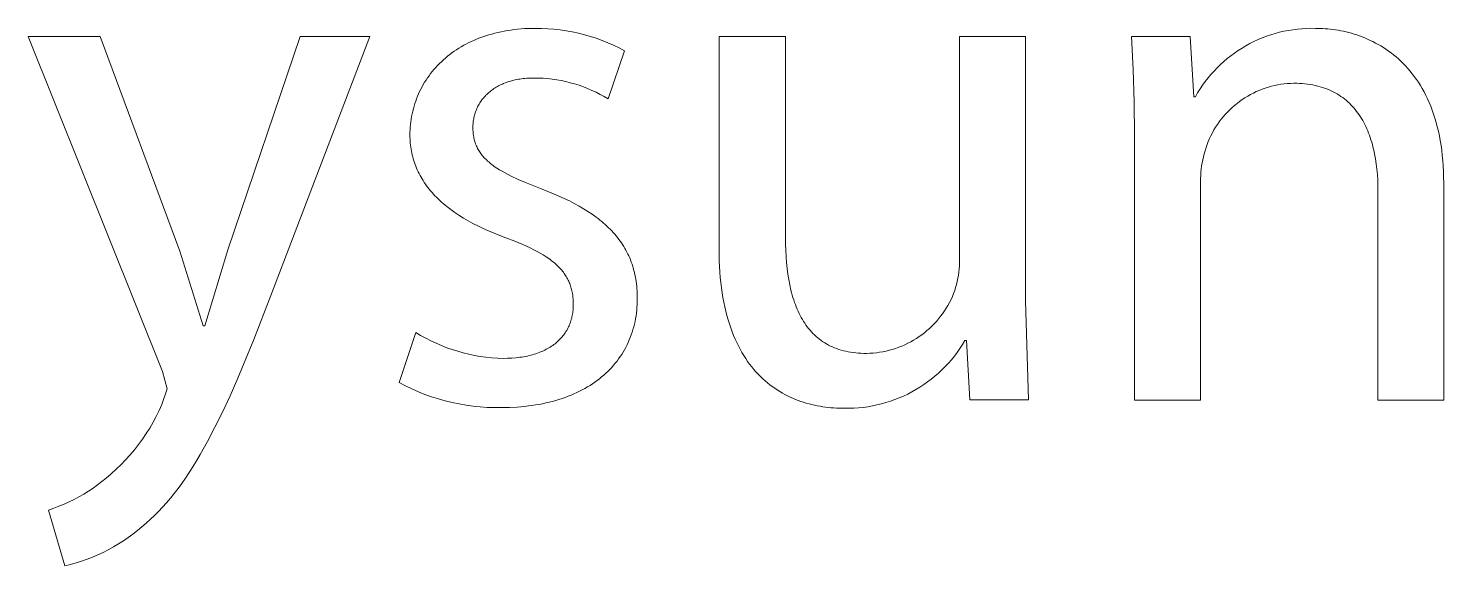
# Model space of a CAD drawing. Header units: millimetres. Extents: x 373 to 3451, y -552 to 1598.
# Drawn here: x 2737 to 2795, y -507.2 to -485.1 of the extents above; entities that cross this region are included whole.
import ezdxf

# ---------------------------------------------------------------- set-up
doc = ezdxf.new("R2010")
doc.units = ezdxf.units.MM
doc.header["$MEASUREMENT"] = 0
doc.layers.add('Domyślny', color=7, linetype='Continuous', true_color=0x000000)

msp = doc.modelspace()

# ---------------------------------------------------------------- linework, layer by layer
at = {"layer": 'Domyślny', "color": 18, "lineweight": 15, "true_color": 0x000000}
for p, q in [((2755.597, -485.45), (2755.717, -485.409)), ((2755.717, -485.409), (2755.839, -485.371)), ((2755.839, -485.371), (2755.963, -485.335)), ((2755.963, -485.335), (2756.089, -485.301)), ((2756.089, -485.301), (2756.217, -485.27)), ((2756.217, -485.27), (2756.347, -485.241)), ((2756.347, -485.241), (2756.479, -485.215)), ((2756.479, -485.215), (2756.613, -485.192)), ((2756.613, -485.192), (2756.748, -485.171)), ((2756.748, -485.171), (2756.886, -485.153)), ((2756.886, -485.153), (2757.026, -485.137)), ((2757.026, -485.137), (2757.168, -485.125)), ((2757.168, -485.125), (2757.312, -485.115)), ((2757.312, -485.115), (2757.458, -485.108)), ((2757.458, -485.108), (2757.605, -485.103)), ((2757.605, -485.103), (2757.755, -485.102)), ((2757.755, -485.102), (2758.009, -485.105)), ((2758.009, -485.105), (2758.263, -485.116)), ((2758.263, -485.116), (2758.516, -485.136)), ((2758.516, -485.136), (2758.769, -485.165)), ((2758.769, -485.165), (2759.02, -485.202)), ((2759.02, -485.202), (2759.27, -485.248)), ((2759.27, -485.248), (2759.519, -485.301)), ((2759.519, -485.301), (2759.765, -485.364)), ((2759.765, -485.364), (2760.01, -485.434)), ((2787.575, -485.495), (2787.749, -485.429)), ((2787.749, -485.429), (2787.925, -485.368)), ((2787.925, -485.368), (2788.104, -485.313)), ((2788.104, -485.313), (2788.284, -485.265)), ((2788.284, -485.265), (2788.465, -485.223)), ((2788.465, -485.223), (2788.648, -485.187)), ((2788.648, -485.187), (2788.832, -485.157)), ((2788.832, -485.157), (2789.017, -485.133)), ((2789.017, -485.133), (2789.202, -485.116)), ((2789.202, -485.116), (2789.388, -485.105)), ((2789.388, -485.105), (2789.574, -485.1)), ((2789.574, -485.1), (2789.761, -485.102)), ((2789.761, -485.102), (2789.858, -485.103)), ((2789.858, -485.103), (2789.957, -485.106)), ((2789.957, -485.106), (2790.057, -485.11)), ((2790.057, -485.11), (2790.159, -485.117)), ((2790.159, -485.117), (2790.262, -485.126)), ((2790.262, -485.126), (2790.366, -485.137)), ((2790.366, -485.137), (2790.472, -485.15)), ((2790.472, -485.15), (2790.578, -485.165)), ((2790.578, -485.165), (2790.685, -485.183)), ((2790.685, -485.183), (2790.793, -485.203)), ((2790.793, -485.203), (2790.902, -485.225)), ((2790.902, -485.225), (2791.011, -485.25)), ((2791.011, -485.25), (2791.12, -485.277)), ((2791.12, -485.277), (2791.23, -485.307)), ((2791.23, -485.307), (2791.341, -485.34)), ((2791.341, -485.34), (2791.451, -485.375)), ((2791.451, -485.375), (2791.562, -485.413)), ((2791.562, -485.413), (2791.672, -485.454)), ((2742.456, -499.188), (2736.953, -485.444)), ((2736.953, -485.444), (2739.904, -485.444)), ((2739.904, -485.444), (2743.174, -494.248)), ((2745.141, -494.197), (2748.103, -485.444)), ((2750.963, -485.444), (2746.904, -496.072)), ((2748.103, -485.444), (2750.963, -485.444)), ((2754.423, -486.045), (2754.519, -485.98)), ((2754.519, -485.98), (2754.617, -485.918)), ((2754.617, -485.918), (2754.717, -485.857)), ((2754.717, -485.857), (2754.819, -485.799)), ((2754.819, -485.799), (2754.924, -485.743)), ((2754.924, -485.743), (2755.031, -485.688)), ((2755.031, -485.688), (2755.14, -485.636)), ((2755.14, -485.636), (2755.251, -485.586)), ((2755.251, -485.586), (2755.364, -485.539)), ((2755.364, -485.539), (2755.48, -485.493)), ((2755.48, -485.493), (2755.597, -485.45)), ((2760.01, -485.434), (2760.251, -485.512)), ((2760.251, -485.512), (2760.49, -485.599)), ((2760.49, -485.599), (2760.726, -485.694)), ((2760.726, -485.694), (2760.959, -485.796)), ((2760.959, -485.796), (2761.188, -485.906)), ((2761.188, -485.906), (2761.413, -486.024)), ((2765.292, -494.172), (2765.292, -485.44)), ((2765.292, -485.44), (2768.018, -485.44)), ((2768.018, -485.44), (2768.018, -493.701)), ((2775.161, -494.592), (2775.161, -485.44)), ((2775.161, -485.44), (2777.867, -485.44)), ((2777.867, -485.44), (2777.867, -496.294)), ((2782.282, -486.788), (2782.207, -485.44)), ((2782.207, -485.44), (2784.616, -485.44)), ((2784.616, -485.44), (2784.769, -487.91)), ((2786.587, -486.014), (2786.744, -485.914)), ((2786.744, -485.914), (2786.904, -485.819)), ((2786.904, -485.819), (2787.068, -485.729)), ((2787.068, -485.729), (2787.234, -485.646)), ((2787.234, -485.646), (2787.403, -485.567)), ((2787.403, -485.567), (2787.575, -485.495)), ((2791.672, -485.454), (2791.783, -485.498)), ((2791.783, -485.498), (2791.893, -485.545)), ((2791.893, -485.545), (2792.003, -485.595)), ((2792.003, -485.595), (2792.112, -485.648)), ((2792.112, -485.648), (2792.221, -485.704)), ((2792.221, -485.704), (2792.329, -485.763)), ((2792.329, -485.763), (2792.437, -485.826)), ((2792.437, -485.826), (2792.544, -485.892)), ((2792.544, -485.892), (2792.65, -485.961)), ((2792.65, -485.961), (2792.755, -486.034)), ((2753.741, -486.628), (2753.818, -486.549)), ((2753.818, -486.549), (2753.897, -486.471)), ((2753.897, -486.471), (2753.979, -486.396)), ((2753.979, -486.396), (2754.063, -486.322)), ((2754.063, -486.322), (2754.15, -486.25)), ((2754.15, -486.25), (2754.239, -486.18)), ((2754.239, -486.18), (2754.33, -486.111)), ((2754.33, -486.111), (2754.423, -486.045)), ((2761.413, -486.024), (2760.737, -488.002)), ((2785.858, -486.593), (2785.996, -486.467)), ((2785.996, -486.467), (2786.138, -486.346)), ((2786.138, -486.346), (2786.284, -486.231)), ((2786.284, -486.231), (2786.434, -486.12)), ((2786.434, -486.12), (2786.587, -486.014)), ((2792.755, -486.034), (2792.858, -486.11)), ((2792.858, -486.11), (2792.961, -486.189)), ((2792.961, -486.189), (2793.062, -486.273)), ((2793.062, -486.273), (2793.162, -486.36)), ((2793.162, -486.36), (2793.26, -486.451)), ((2793.26, -486.451), (2793.357, -486.545)), ((2793.357, -486.545), (2793.452, -486.644)), ((2753.269, -487.225), (2753.329, -487.135)), ((2753.329, -487.135), (2753.392, -487.046)), ((2753.392, -487.046), (2753.457, -486.96)), ((2753.457, -486.96), (2753.524, -486.874)), ((2753.524, -486.874), (2753.594, -486.79)), ((2753.594, -486.79), (2753.666, -486.708)), ((2753.666, -486.708), (2753.741, -486.628)), ((2757.26, -487.165), (2757.191, -487.173)), ((2757.329, -487.158), (2757.26, -487.165)), ((2757.4, -487.152), (2757.329, -487.158)), ((2757.472, -487.147), (2757.4, -487.152)), ((2757.544, -487.144), (2757.472, -487.147)), ((2757.618, -487.142), (2757.544, -487.144)), ((2757.693, -487.141), (2757.618, -487.142)), ((2757.882, -487.144), (2757.693, -487.141)), ((2758.07, -487.152), (2757.882, -487.144)), ((2758.258, -487.167), (2758.07, -487.152)), ((2758.445, -487.188), (2758.258, -487.167)), ((2782.323, -488.138), (2782.282, -486.788)), ((2785.237, -487.286), (2785.352, -487.139)), ((2785.352, -487.139), (2785.472, -486.996)), ((2785.472, -486.996), (2785.596, -486.857)), ((2785.596, -486.857), (2785.725, -486.723)), ((2785.725, -486.723), (2785.858, -486.593)), ((2793.452, -486.644), (2793.545, -486.746)), ((2793.545, -486.746), (2793.636, -486.852)), ((2793.636, -486.852), (2793.726, -486.963)), ((2793.726, -486.963), (2793.813, -487.077)), ((2793.813, -487.077), (2793.898, -487.196)), ((2752.962, -487.791), (2753.007, -487.694)), ((2753.007, -487.694), (2753.055, -487.597)), ((2753.055, -487.597), (2753.104, -487.502)), ((2753.104, -487.502), (2753.157, -487.408)), ((2753.157, -487.408), (2753.212, -487.316)), ((2753.212, -487.316), (2753.269, -487.225)), ((2755.839, -487.741), (2755.8, -487.776)), ((2755.88, -487.707), (2755.839, -487.741)), ((2755.921, -487.673), (2755.88, -487.707)), ((2755.964, -487.641), (2755.921, -487.673)), ((2756.008, -487.609), (2755.964, -487.641)), ((2756.053, -487.578), (2756.008, -487.609)), ((2756.099, -487.549), (2756.053, -487.578)), ((2756.146, -487.52), (2756.099, -487.549)), ((2756.195, -487.492), (2756.146, -487.52)), ((2756.244, -487.464), (2756.195, -487.492)), ((2756.295, -487.438), (2756.244, -487.464)), ((2756.347, -487.413), (2756.295, -487.438)), ((2756.4, -487.389), (2756.347, -487.413)), ((2756.454, -487.366), (2756.4, -487.389)), ((2756.51, -487.344), (2756.454, -487.366)), ((2756.566, -487.323), (2756.51, -487.344)), ((2756.624, -487.303), (2756.566, -487.323)), ((2756.682, -487.284), (2756.624, -487.303)), ((2756.742, -487.266), (2756.682, -487.284)), ((2756.803, -487.249), (2756.742, -487.266)), ((2756.865, -487.234), (2756.803, -487.249)), ((2756.928, -487.219), (2756.865, -487.234)), ((2756.992, -487.206), (2756.928, -487.219)), ((2757.057, -487.194), (2756.992, -487.206)), ((2757.124, -487.183), (2757.057, -487.194)), ((2757.191, -487.173), (2757.124, -487.183)), ((2758.632, -487.215), (2758.445, -487.188)), ((2758.817, -487.248), (2758.632, -487.215)), ((2759.002, -487.287), (2758.817, -487.248)), ((2759.185, -487.333), (2759.002, -487.287)), ((2759.366, -487.384), (2759.185, -487.333)), ((2759.546, -487.441), (2759.366, -487.384)), ((2759.723, -487.504), (2759.546, -487.441)), ((2759.899, -487.573), (2759.723, -487.504)), ((2760.072, -487.648), (2759.899, -487.573)), ((2760.242, -487.728), (2760.072, -487.648)), ((2760.41, -487.814), (2760.242, -487.728)), ((2784.831, -487.91), (2784.925, -487.749)), ((2784.925, -487.749), (2785.024, -487.591)), ((2785.024, -487.591), (2785.128, -487.437)), ((2785.128, -487.437), (2785.237, -487.286)), ((2787.331, -487.701), (2787.211, -487.758)), ((2787.452, -487.648), (2787.331, -487.701)), ((2787.575, -487.6), (2787.452, -487.648)), ((2787.7, -487.556), (2787.575, -487.6)), ((2787.826, -487.516), (2787.7, -487.556)), ((2787.954, -487.48), (2787.826, -487.516)), ((2788.082, -487.449), (2787.954, -487.48)), ((2788.212, -487.423), (2788.082, -487.449)), ((2788.342, -487.4), (2788.212, -487.423)), ((2788.473, -487.383), (2788.342, -487.4)), ((2788.605, -487.369), (2788.473, -487.383)), ((2788.737, -487.361), (2788.605, -487.369)), ((2788.869, -487.357), (2788.737, -487.361)), ((2788.987, -487.358), (2788.869, -487.357)), ((2789.103, -487.362), (2788.987, -487.358)), ((2789.217, -487.37), (2789.103, -487.362)), ((2789.328, -487.38), (2789.217, -487.37)), ((2789.437, -487.392), (2789.328, -487.38)), ((2789.544, -487.408), (2789.437, -487.392)), ((2789.648, -487.426), (2789.544, -487.408)), ((2789.75, -487.447), (2789.648, -487.426)), ((2789.85, -487.471), (2789.75, -487.447)), ((2789.947, -487.497), (2789.85, -487.471)), ((2790.042, -487.526), (2789.947, -487.497)), ((2790.135, -487.557), (2790.042, -487.526)), ((2790.226, -487.591), (2790.135, -487.557)), ((2790.315, -487.627), (2790.226, -487.591)), ((2790.401, -487.665), (2790.315, -487.627)), ((2790.485, -487.706), (2790.401, -487.665)), ((2790.567, -487.75), (2790.485, -487.706)), ((2790.647, -487.795), (2790.567, -487.75)), ((2793.898, -487.196), (2793.981, -487.318)), ((2793.981, -487.318), (2794.061, -487.446)), ((2794.061, -487.446), (2794.139, -487.577)), ((2794.139, -487.577), (2794.214, -487.713)), ((2794.214, -487.713), (2794.286, -487.853)), ((2752.749, -488.4), (2752.778, -488.296)), ((2752.778, -488.296), (2752.81, -488.193)), ((2752.81, -488.193), (2752.844, -488.091)), ((2752.844, -488.091), (2752.881, -487.99)), ((2752.881, -487.99), (2752.92, -487.89)), ((2752.92, -487.89), (2752.962, -487.791)), ((2755.4, -488.297), (2755.378, -488.341)), ((2755.424, -488.253), (2755.4, -488.297)), ((2755.448, -488.209), (2755.424, -488.253)), ((2755.474, -488.167), (2755.448, -488.209)), ((2755.501, -488.124), (2755.474, -488.167)), ((2755.53, -488.083), (2755.501, -488.124)), ((2755.559, -488.042), (2755.53, -488.083)), ((2755.59, -488.002), (2755.559, -488.042)), ((2755.622, -487.962), (2755.59, -488.002)), ((2755.655, -487.924), (2755.622, -487.962)), ((2755.69, -487.886), (2755.655, -487.924)), ((2755.725, -487.848), (2755.69, -487.886)), ((2755.762, -487.812), (2755.725, -487.848)), ((2755.8, -487.776), (2755.762, -487.812)), ((2760.575, -487.905), (2760.41, -487.814)), ((2760.737, -488.002), (2760.575, -487.905)), ((2782.33, -489.488), (2782.323, -488.138)), ((2784.769, -487.91), (2784.831, -487.91)), ((2786.439, -488.265), (2786.34, -488.352)), ((2786.542, -488.182), (2786.439, -488.265)), ((2786.647, -488.102), (2786.542, -488.182)), ((2786.755, -488.025), (2786.647, -488.102)), ((2786.866, -487.952), (2786.755, -488.025)), ((2786.979, -487.884), (2786.866, -487.952)), ((2787.094, -487.819), (2786.979, -487.884)), ((2787.211, -487.758), (2787.094, -487.819)), ((2790.725, -487.843), (2790.647, -487.795)), ((2790.801, -487.894), (2790.725, -487.843)), ((2790.875, -487.946), (2790.801, -487.894)), ((2790.946, -488), (2790.875, -487.946)), ((2791.016, -488.057), (2790.946, -488)), ((2791.083, -488.116), (2791.016, -488.057)), ((2791.149, -488.177), (2791.083, -488.116)), ((2791.212, -488.24), (2791.149, -488.177)), ((2791.274, -488.304), (2791.212, -488.24)), ((2791.334, -488.371), (2791.274, -488.304)), ((2794.286, -487.853), (2794.356, -487.998)), ((2794.356, -487.998), (2794.423, -488.147)), ((2794.423, -488.147), (2794.486, -488.301)), ((2794.486, -488.301), (2794.547, -488.46)), ((2752.645, -488.934), (2752.66, -488.826)), ((2752.66, -488.826), (2752.678, -488.718)), ((2752.678, -488.718), (2752.699, -488.611)), ((2752.699, -488.611), (2752.723, -488.505)), ((2752.723, -488.505), (2752.749, -488.4)), ((2755.216, -488.865), (2755.209, -488.915)), ((2755.224, -488.815), (2755.216, -488.865)), ((2755.234, -488.766), (2755.224, -488.815)), ((2755.245, -488.717), (2755.234, -488.766)), ((2755.257, -488.668), (2755.245, -488.717)), ((2755.271, -488.62), (2755.257, -488.668)), ((2755.285, -488.572), (2755.271, -488.62)), ((2755.301, -488.525), (2755.285, -488.572)), ((2755.319, -488.478), (2755.301, -488.525)), ((2755.337, -488.432), (2755.319, -488.478)), ((2755.357, -488.387), (2755.337, -488.432)), ((2755.378, -488.341), (2755.357, -488.387)), ((2785.89, -488.836), (2785.811, -488.942)), ((2785.973, -488.734), (2785.89, -488.836)), ((2786.06, -488.634), (2785.973, -488.734)), ((2786.15, -488.537), (2786.06, -488.634)), ((2786.243, -488.443), (2786.15, -488.537)), ((2786.34, -488.352), (2786.243, -488.443)), ((2791.391, -488.44), (2791.334, -488.371)), ((2791.447, -488.51), (2791.391, -488.44)), ((2791.501, -488.583), (2791.447, -488.51)), ((2791.553, -488.657), (2791.501, -488.583)), ((2791.603, -488.733), (2791.553, -488.657)), ((2791.651, -488.81), (2791.603, -488.733)), ((2791.698, -488.89), (2791.651, -488.81)), ((2791.742, -488.971), (2791.698, -488.89)), ((2794.547, -488.46), (2794.605, -488.624)), ((2794.605, -488.624), (2794.659, -488.792)), ((2794.659, -488.792), (2794.71, -488.965)), ((2752.61, -489.488), (2752.611, -489.376)), ((2752.611, -489.572), (2752.61, -489.488)), ((2752.611, -489.376), (2752.615, -489.265)), ((2752.615, -489.265), (2752.622, -489.154)), ((2752.622, -489.154), (2752.632, -489.044)), ((2752.632, -489.044), (2752.645, -488.934)), ((2755.193, -489.119), (2755.192, -489.171)), ((2755.192, -489.171), (2755.193, -489.228)), ((2755.195, -489.067), (2755.193, -489.119)), ((2755.193, -489.228), (2755.195, -489.285)), ((2755.198, -489.016), (2755.195, -489.067)), ((2755.195, -489.285), (2755.198, -489.341)), ((2755.203, -488.965), (2755.198, -489.016)), ((2755.198, -489.341), (2755.203, -489.395)), ((2755.209, -488.915), (2755.203, -488.965)), ((2755.203, -489.395), (2755.209, -489.449)), ((2755.209, -489.449), (2755.216, -489.502)), ((2782.33, -500.362), (2782.33, -489.488)), ((2785.53, -489.39), (2785.47, -489.508)), ((2785.594, -489.275), (2785.53, -489.39)), ((2785.663, -489.161), (2785.594, -489.275)), ((2785.735, -489.05), (2785.663, -489.161)), ((2785.811, -488.942), (2785.735, -489.05)), ((2791.785, -489.053), (2791.742, -488.971)), ((2791.826, -489.138), (2791.785, -489.053)), ((2791.865, -489.223), (2791.826, -489.138)), ((2791.903, -489.311), (2791.865, -489.223)), ((2791.939, -489.399), (2791.903, -489.311)), ((2791.973, -489.49), (2791.939, -489.399)), ((2792.005, -489.581), (2791.973, -489.49)), ((2794.71, -488.965), (2794.757, -489.143)), ((2794.757, -489.143), (2794.801, -489.326)), ((2794.801, -489.326), (2794.841, -489.515)), ((2752.613, -489.655), (2752.611, -489.572)), ((2752.618, -489.737), (2752.613, -489.655)), ((2752.624, -489.819), (2752.618, -489.737)), ((2752.633, -489.901), (2752.624, -489.819)), ((2752.643, -489.982), (2752.633, -489.901)), ((2752.655, -490.062), (2752.643, -489.982)), ((2752.669, -490.142), (2752.655, -490.062)), ((2755.216, -489.502), (2755.225, -489.554)), ((2755.225, -489.554), (2755.234, -489.605)), ((2755.234, -489.605), (2755.246, -489.655)), ((2755.246, -489.655), (2755.258, -489.705)), ((2755.258, -489.705), (2755.272, -489.754)), ((2755.272, -489.754), (2755.287, -489.801)), ((2755.287, -489.801), (2755.304, -489.849)), ((2755.304, -489.849), (2755.322, -489.895)), ((2755.322, -489.895), (2755.341, -489.941)), ((2755.341, -489.941), (2755.362, -489.986)), ((2755.362, -489.986), (2755.384, -490.03)), ((2755.384, -490.03), (2755.408, -490.073)), ((2755.408, -490.073), (2755.432, -490.116)), ((2785.27, -489.997), (2785.231, -490.124)), ((2785.314, -489.873), (2785.27, -489.997)), ((2785.361, -489.749), (2785.314, -489.873)), ((2785.414, -489.628), (2785.361, -489.749)), ((2785.47, -489.508), (2785.414, -489.628)), ((2792.036, -489.674), (2792.005, -489.581)), ((2792.065, -489.768), (2792.036, -489.674)), ((2792.092, -489.864), (2792.065, -489.768)), ((2792.118, -489.961), (2792.092, -489.864)), ((2792.142, -490.059), (2792.118, -489.961)), ((2792.165, -490.158), (2792.142, -490.059)), ((2794.841, -489.515), (2794.877, -489.708)), ((2794.877, -489.708), (2794.909, -489.906)), ((2794.909, -489.906), (2794.938, -490.11)), ((2752.685, -490.222), (2752.669, -490.142)), ((2752.703, -490.301), (2752.685, -490.222)), ((2752.722, -490.379), (2752.703, -490.301)), ((2752.744, -490.458), (2752.722, -490.379)), ((2752.767, -490.535), (2752.744, -490.458)), ((2752.792, -490.612), (2752.767, -490.535)), ((2752.819, -490.689), (2752.792, -490.612)), ((2755.432, -490.116), (2755.459, -490.159)), ((2755.459, -490.159), (2755.486, -490.2)), ((2755.486, -490.2), (2755.515, -490.241)), ((2755.515, -490.241), (2755.545, -490.282)), ((2755.545, -490.282), (2755.577, -490.322)), ((2755.577, -490.322), (2755.61, -490.361)), ((2755.61, -490.361), (2755.645, -490.4)), ((2755.645, -490.4), (2755.681, -490.439)), ((2755.681, -490.439), (2755.718, -490.477)), ((2755.718, -490.477), (2755.757, -490.514)), ((2755.757, -490.514), (2755.797, -490.552)), ((2755.797, -490.552), (2755.839, -490.588)), ((2755.839, -490.588), (2755.882, -490.625)), ((2755.882, -490.625), (2755.926, -490.661)), ((2785.108, -490.624), (2785.087, -490.752)), ((2785.132, -490.498), (2785.108, -490.624)), ((2785.161, -490.372), (2785.132, -490.498)), ((2785.194, -490.247), (2785.161, -490.372)), ((2785.231, -490.124), (2785.194, -490.247)), ((2792.186, -490.258), (2792.165, -490.158)), ((2792.223, -490.462), (2792.186, -490.258)), ((2792.254, -490.671), (2792.223, -490.462)), ((2794.938, -490.11), (2794.962, -490.319)), ((2794.962, -490.319), (2794.982, -490.533)), ((2794.982, -490.533), (2794.998, -490.753)), ((2752.848, -490.765), (2752.819, -490.689)), ((2752.879, -490.84), (2752.848, -490.765)), ((2752.912, -490.915), (2752.879, -490.84)), ((2752.947, -490.99), (2752.912, -490.915)), ((2752.984, -491.063), (2752.947, -490.99)), ((2753.022, -491.137), (2752.984, -491.063)), ((2753.063, -491.21), (2753.022, -491.137)), ((2753.105, -491.282), (2753.063, -491.21)), ((2755.926, -490.661), (2755.972, -490.696)), ((2755.972, -490.696), (2756.019, -490.732)), ((2756.019, -490.732), (2756.068, -490.767)), ((2756.068, -490.767), (2756.17, -490.836)), ((2756.17, -490.836), (2756.277, -490.904)), ((2756.277, -490.904), (2756.391, -490.971)), ((2756.391, -490.971), (2756.51, -491.038)), ((2756.51, -491.038), (2756.635, -491.104)), ((2756.635, -491.104), (2756.766, -491.17)), ((2756.766, -491.17), (2757.046, -491.301)), ((2785.05, -491.137), (2785.046, -491.266)), ((2785.058, -491.008), (2785.05, -491.137)), ((2785.071, -490.88), (2785.058, -491.008)), ((2785.087, -490.752), (2785.071, -490.88)), ((2792.279, -490.883), (2792.254, -490.671)), ((2792.298, -491.098), (2792.279, -490.883)), ((2792.312, -491.317), (2792.298, -491.098)), ((2794.998, -490.753), (2795.009, -490.979)), ((2795.009, -490.979), (2795.016, -491.209)), ((2795.016, -491.209), (2795.018, -491.446)), ((2753.15, -491.353), (2753.105, -491.282)), ((2753.196, -491.425), (2753.15, -491.353)), ((2753.244, -491.495), (2753.196, -491.425)), ((2753.294, -491.565), (2753.244, -491.495)), ((2753.346, -491.634), (2753.294, -491.565)), ((2753.4, -491.703), (2753.346, -491.634)), ((2753.456, -491.771), (2753.4, -491.703)), ((2753.514, -491.839), (2753.456, -491.771)), ((2757.046, -491.301), (2757.35, -491.432)), ((2757.35, -491.432), (2758.031, -491.702)), ((2758.031, -491.702), (2758.27, -491.795)), ((2758.27, -491.795), (2758.501, -491.89)), ((2785.046, -491.266), (2785.046, -491.395)), ((2785.046, -491.395), (2785.046, -500.362)), ((2792.32, -491.539), (2792.312, -491.317)), ((2792.323, -491.764), (2792.32, -491.539)), ((2792.323, -500.362), (2792.323, -491.764)), ((2795.018, -491.446), (2795.018, -500.362)), ((2753.574, -491.906), (2753.514, -491.839)), ((2753.636, -491.972), (2753.574, -491.906)), ((2753.7, -492.038), (2753.636, -491.972)), ((2753.766, -492.103), (2753.7, -492.038)), ((2753.834, -492.167), (2753.766, -492.103)), ((2753.903, -492.231), (2753.834, -492.167)), ((2753.975, -492.295), (2753.903, -492.231)), ((2754.049, -492.357), (2753.975, -492.295)), ((2754.124, -492.419), (2754.049, -492.357)), ((2758.501, -491.89), (2758.724, -491.987)), ((2758.724, -491.987), (2758.941, -492.087)), ((2758.941, -492.087), (2759.149, -492.188)), ((2759.149, -492.188), (2759.351, -492.292)), ((2759.351, -492.292), (2759.545, -492.398)), ((2754.282, -492.541), (2754.124, -492.419)), ((2754.447, -492.66), (2754.282, -492.541)), ((2754.62, -492.777), (2754.447, -492.66)), ((2754.802, -492.891), (2754.62, -492.777)), ((2754.991, -493.002), (2754.802, -492.891)), ((2759.545, -492.398), (2759.731, -492.507)), ((2759.731, -492.507), (2759.91, -492.619)), ((2759.91, -492.619), (2760.081, -492.733)), ((2760.081, -492.733), (2760.245, -492.851)), ((2760.245, -492.851), (2760.325, -492.91)), ((2760.325, -492.91), (2760.402, -492.971)), ((2760.402, -492.971), (2760.477, -493.032)), ((2755.189, -493.111), (2754.991, -493.002)), ((2755.394, -493.216), (2755.189, -493.111)), ((2755.608, -493.319), (2755.394, -493.216)), ((2755.83, -493.419), (2755.608, -493.319)), ((2756.06, -493.516), (2755.83, -493.419)), ((2756.299, -493.61), (2756.06, -493.516)), ((2760.477, -493.032), (2760.551, -493.095)), ((2760.551, -493.095), (2760.622, -493.158)), ((2760.622, -493.158), (2760.692, -493.221)), ((2760.692, -493.221), (2760.76, -493.286)), ((2760.76, -493.286), (2760.826, -493.352)), ((2760.826, -493.352), (2760.89, -493.418)), ((2760.89, -493.418), (2760.952, -493.485)), ((2760.952, -493.485), (2761.013, -493.554)), ((2761.013, -493.554), (2761.071, -493.623)), ((2756.545, -493.701), (2756.299, -493.61)), ((2756.907, -493.839), (2756.545, -493.701)), ((2757.241, -493.977), (2756.907, -493.839)), ((2757.397, -494.047), (2757.241, -493.977)), ((2757.547, -494.117), (2757.397, -494.047)), ((2757.689, -494.188), (2757.547, -494.117)), ((2761.071, -493.623), (2761.127, -493.693)), ((2761.127, -493.693), (2761.182, -493.764)), ((2761.182, -493.764), (2761.235, -493.836)), ((2761.235, -493.836), (2761.286, -493.908)), ((2761.286, -493.908), (2761.335, -493.982)), ((2761.335, -493.982), (2761.382, -494.057)), ((2761.382, -494.057), (2761.427, -494.133)), ((2761.427, -494.133), (2761.47, -494.21)), ((2768.018, -493.701), (2768.02, -493.963)), ((2768.02, -493.963), (2768.028, -494.22)), ((2743.174, -494.248), (2744.127, -497.312)), ((2744.188, -497.312), (2745.141, -494.197)), ((2757.825, -494.259), (2757.689, -494.188)), ((2757.954, -494.332), (2757.825, -494.259)), ((2758.077, -494.404), (2757.954, -494.332)), ((2758.194, -494.478), (2758.077, -494.404)), ((2758.304, -494.553), (2758.194, -494.478)), ((2758.356, -494.591), (2758.304, -494.553)), ((2758.407, -494.63), (2758.356, -494.591)), ((2758.457, -494.668), (2758.407, -494.63)), ((2758.505, -494.707), (2758.457, -494.668)), ((2758.551, -494.746), (2758.505, -494.707)), ((2761.47, -494.21), (2761.511, -494.288)), ((2761.511, -494.288), (2761.551, -494.367)), ((2761.551, -494.367), (2761.588, -494.447)), ((2761.588, -494.447), (2761.624, -494.528)), ((2761.624, -494.528), (2761.657, -494.611)), ((2761.657, -494.611), (2761.689, -494.694)), ((2761.689, -494.694), (2761.719, -494.779)), ((2765.3, -494.651), (2765.292, -494.172)), ((2765.31, -494.881), (2765.3, -494.651)), ((2768.028, -494.22), (2768.041, -494.471)), ((2768.041, -494.471), (2768.06, -494.717)), ((2768.06, -494.717), (2768.084, -494.956)), ((2775.16, -494.722), (2775.161, -494.592)), ((2758.597, -494.786), (2758.551, -494.746)), ((2758.64, -494.826), (2758.597, -494.786)), ((2758.682, -494.866), (2758.64, -494.826)), ((2758.723, -494.907), (2758.682, -494.866)), ((2758.762, -494.948), (2758.723, -494.907)), ((2758.799, -494.99), (2758.762, -494.948)), ((2758.836, -495.032), (2758.799, -494.99)), ((2758.871, -495.075), (2758.836, -495.032)), ((2758.904, -495.118), (2758.871, -495.075)), ((2758.936, -495.161), (2758.904, -495.118)), ((2758.967, -495.205), (2758.936, -495.161)), ((2758.996, -495.25), (2758.967, -495.205)), ((2759.024, -495.295), (2758.996, -495.25)), ((2759.05, -495.34), (2759.024, -495.295)), ((2761.719, -494.779), (2761.747, -494.864)), ((2761.747, -494.864), (2761.773, -494.951)), ((2761.773, -494.951), (2761.797, -495.039)), ((2761.797, -495.039), (2761.819, -495.128)), ((2761.819, -495.128), (2761.84, -495.219)), ((2761.84, -495.219), (2761.858, -495.31)), ((2765.324, -495.107), (2765.31, -494.881)), ((2765.341, -495.326), (2765.324, -495.107)), ((2768.084, -494.956), (2768.113, -495.189)), ((2768.113, -495.189), (2768.149, -495.415)), ((2775.089, -495.364), (2775.112, -495.236)), ((2775.112, -495.236), (2775.13, -495.108)), ((2775.13, -495.108), (2775.144, -494.98)), ((2775.144, -494.98), (2775.154, -494.851)), ((2775.154, -494.851), (2775.16, -494.722)), ((2759.075, -495.387), (2759.05, -495.34)), ((2759.099, -495.433), (2759.075, -495.387)), ((2759.121, -495.481), (2759.099, -495.433)), ((2759.143, -495.529), (2759.121, -495.481)), ((2759.163, -495.577), (2759.143, -495.529)), ((2759.181, -495.626), (2759.163, -495.577)), ((2759.198, -495.676), (2759.181, -495.626)), ((2759.214, -495.726), (2759.198, -495.676)), ((2759.229, -495.777), (2759.214, -495.726)), ((2759.243, -495.829), (2759.229, -495.777)), ((2759.255, -495.882), (2759.243, -495.829)), ((2761.858, -495.31), (2761.874, -495.403)), ((2761.874, -495.403), (2761.889, -495.497)), ((2761.889, -495.497), (2761.901, -495.592)), ((2761.901, -495.592), (2761.912, -495.689)), ((2761.912, -495.689), (2761.921, -495.787)), ((2761.921, -495.787), (2761.927, -495.886)), ((2765.363, -495.541), (2765.341, -495.326)), ((2765.388, -495.75), (2765.363, -495.541)), ((2765.417, -495.953), (2765.388, -495.75)), ((2768.149, -495.415), (2768.191, -495.635)), ((2768.191, -495.635), (2768.238, -495.848)), ((2768.238, -495.848), (2768.265, -495.952)), ((2774.915, -495.986), (2774.958, -495.864)), ((2774.958, -495.864), (2774.997, -495.741)), ((2774.997, -495.741), (2775.032, -495.616)), ((2775.032, -495.616), (2775.062, -495.49)), ((2775.062, -495.49), (2775.089, -495.364)), ((2746.904, -496.072), (2746.201, -497.876)), ((2759.266, -495.935), (2759.255, -495.882)), ((2759.276, -495.989), (2759.266, -495.935)), ((2759.285, -496.043), (2759.276, -495.989)), ((2759.292, -496.099), (2759.285, -496.043)), ((2759.298, -496.155), (2759.292, -496.099)), ((2759.303, -496.212), (2759.298, -496.155)), ((2759.307, -496.269), (2759.303, -496.212)), ((2759.31, -496.328), (2759.307, -496.269)), ((2759.312, -496.387), (2759.31, -496.328)), ((2759.312, -496.447), (2759.312, -496.387)), ((2759.312, -496.505), (2759.312, -496.447)), ((2761.93, -496.435), (2761.923, -496.555)), ((2761.927, -495.886), (2761.932, -495.986)), ((2761.935, -496.313), (2761.93, -496.435)), ((2761.932, -495.986), (2761.935, -496.088)), ((2761.935, -496.088), (2761.936, -496.191)), ((2761.936, -496.191), (2761.935, -496.313)), ((2765.449, -496.152), (2765.417, -495.953)), ((2765.485, -496.345), (2765.449, -496.152)), ((2765.524, -496.533), (2765.485, -496.345)), ((2768.265, -495.952), (2768.292, -496.055)), ((2768.292, -496.055), (2768.322, -496.155)), ((2768.322, -496.155), (2768.353, -496.253)), ((2768.353, -496.253), (2768.386, -496.35)), ((2768.386, -496.35), (2768.42, -496.445)), ((2768.42, -496.445), (2768.456, -496.538)), ((2774.68, -496.473), (2774.745, -496.354)), ((2774.745, -496.354), (2774.806, -496.234)), ((2774.806, -496.234), (2774.863, -496.111)), ((2774.863, -496.111), (2774.915, -495.986)), ((2777.867, -496.294), (2777.99, -500.352)), ((2759.23, -497.055), (2759.244, -497.002)), ((2759.244, -497.002), (2759.257, -496.949)), ((2759.257, -496.949), (2759.269, -496.895)), ((2759.269, -496.895), (2759.279, -496.841)), ((2759.279, -496.841), (2759.288, -496.786)), ((2759.288, -496.786), (2759.295, -496.73)), ((2759.295, -496.73), (2759.302, -496.675)), ((2759.302, -496.675), (2759.306, -496.618)), ((2759.306, -496.618), (2759.31, -496.562)), ((2759.31, -496.562), (2759.312, -496.505)), ((2761.864, -497.023), (2761.842, -497.137)), ((2761.883, -496.908), (2761.864, -497.023)), ((2761.899, -496.791), (2761.883, -496.908)), ((2761.912, -496.674), (2761.899, -496.791)), ((2761.923, -496.555), (2761.912, -496.674)), ((2765.566, -496.715), (2765.524, -496.533)), ((2765.612, -496.893), (2765.566, -496.715)), ((2765.66, -497.066), (2765.612, -496.893)), ((2768.456, -496.538), (2768.493, -496.629)), ((2768.493, -496.629), (2768.533, -496.718)), ((2768.533, -496.718), (2768.574, -496.805)), ((2768.574, -496.805), (2768.617, -496.89)), ((2768.617, -496.89), (2768.661, -496.974)), ((2768.661, -496.974), (2768.708, -497.055)), ((2774.207, -497.132), (2774.295, -497.029)), ((2774.295, -497.029), (2774.38, -496.923)), ((2774.38, -496.923), (2774.461, -496.815)), ((2774.461, -496.815), (2774.538, -496.703)), ((2774.538, -496.703), (2774.611, -496.589)), ((2774.611, -496.589), (2774.68, -496.473)), ((2744.127, -497.312), (2744.188, -497.312)), ((2752.169, -499.645), (2752.845, -497.585)), ((2752.845, -497.585), (2753.048, -497.707)), ((2758.95, -497.641), (2758.981, -497.596)), ((2758.981, -497.596), (2759.01, -497.55)), ((2759.01, -497.55), (2759.039, -497.503)), ((2759.039, -497.503), (2759.066, -497.456)), ((2759.066, -497.456), (2759.091, -497.408)), ((2759.091, -497.408), (2759.115, -497.36)), ((2759.115, -497.36), (2759.138, -497.31)), ((2759.138, -497.31), (2759.159, -497.261)), ((2759.159, -497.261), (2759.179, -497.21)), ((2759.179, -497.21), (2759.197, -497.159)), ((2759.197, -497.159), (2759.214, -497.107)), ((2759.214, -497.107), (2759.23, -497.055)), ((2761.725, -497.579), (2761.688, -497.686)), ((2761.758, -497.47), (2761.725, -497.579)), ((2761.789, -497.36), (2761.758, -497.47)), ((2761.817, -497.249), (2761.789, -497.36)), ((2761.842, -497.137), (2761.817, -497.249)), ((2765.712, -497.234), (2765.66, -497.066)), ((2765.767, -497.397), (2765.712, -497.234)), ((2765.825, -497.555), (2765.767, -497.397)), ((2765.885, -497.709), (2765.825, -497.555)), ((2768.708, -497.055), (2768.756, -497.134)), ((2768.756, -497.134), (2768.806, -497.211)), ((2768.806, -497.211), (2768.857, -497.286)), ((2768.857, -497.286), (2768.911, -497.359)), ((2768.911, -497.359), (2768.966, -497.429)), ((2768.966, -497.429), (2769.024, -497.498)), ((2769.024, -497.498), (2769.083, -497.564)), ((2769.083, -497.564), (2769.144, -497.628)), ((2773.609, -497.678), (2773.716, -497.596)), ((2773.716, -497.596), (2773.821, -497.51)), ((2773.821, -497.51), (2773.922, -497.421)), ((2773.922, -497.421), (2774.021, -497.327)), ((2774.021, -497.327), (2774.116, -497.231)), ((2774.116, -497.231), (2774.207, -497.132)), ((2746.201, -497.876), (2745.543, -499.464)), ((2753.048, -497.707), (2753.255, -497.822)), ((2753.255, -497.822), (2753.466, -497.93)), ((2753.466, -497.93), (2753.68, -498.031)), ((2753.68, -498.031), (2753.897, -498.124)), ((2753.897, -498.124), (2754.118, -498.211)), ((2758.313, -498.217), (2758.366, -498.185)), ((2758.366, -498.185), (2758.417, -498.152)), ((2758.417, -498.152), (2758.466, -498.118)), ((2758.466, -498.118), (2758.515, -498.083)), ((2758.515, -498.083), (2758.561, -498.047)), ((2758.561, -498.047), (2758.607, -498.01)), ((2758.607, -498.01), (2758.65, -497.973)), ((2758.65, -497.973), (2758.693, -497.934)), ((2758.693, -497.934), (2758.734, -497.895)), ((2758.734, -497.895), (2758.773, -497.854)), ((2758.773, -497.854), (2758.811, -497.813)), ((2758.811, -497.813), (2758.848, -497.771)), ((2758.848, -497.771), (2758.883, -497.728)), ((2758.883, -497.728), (2758.917, -497.685)), ((2758.917, -497.685), (2758.95, -497.641)), ((2761.464, -498.198), (2761.411, -498.296)), ((2761.515, -498.099), (2761.464, -498.198)), ((2761.562, -497.998), (2761.515, -498.099)), ((2761.607, -497.895), (2761.562, -497.998)), ((2761.649, -497.791), (2761.607, -497.895)), ((2761.688, -497.686), (2761.649, -497.791)), ((2765.948, -497.858), (2765.885, -497.709)), ((2766.014, -498.002), (2765.948, -497.858)), ((2766.083, -498.142), (2766.014, -498.002)), ((2766.154, -498.277), (2766.083, -498.142)), ((2769.144, -497.628), (2769.207, -497.69)), ((2769.207, -497.69), (2769.272, -497.75)), ((2769.272, -497.75), (2769.339, -497.807)), ((2769.339, -497.807), (2769.407, -497.862)), ((2769.407, -497.862), (2769.478, -497.915)), ((2769.478, -497.915), (2769.551, -497.965)), ((2769.551, -497.965), (2769.626, -498.013)), ((2769.626, -498.013), (2769.703, -498.059)), ((2769.703, -498.059), (2769.782, -498.102)), ((2769.782, -498.102), (2769.863, -498.143)), ((2769.863, -498.143), (2769.946, -498.181)), ((2769.946, -498.181), (2770.031, -498.217)), ((2772.534, -498.24), (2772.661, -498.195)), ((2772.661, -498.195), (2772.787, -498.145)), ((2772.787, -498.145), (2772.911, -498.091)), ((2772.911, -498.091), (2773.033, -498.032)), ((2773.033, -498.032), (2773.153, -497.969)), ((2773.153, -497.969), (2773.271, -497.903)), ((2773.271, -497.903), (2773.386, -497.832)), ((2773.386, -497.832), (2773.499, -497.757)), ((2773.499, -497.757), (2773.609, -497.678)), ((2775.277, -498.087), (2775.171, -498.247)), ((2775.376, -497.923), (2775.277, -498.087)), ((2775.438, -497.923), (2775.376, -497.923)), ((2775.581, -500.352), (2775.438, -497.923)), ((2754.118, -498.211), (2754.341, -498.289)), ((2754.341, -498.289), (2754.567, -498.361)), ((2754.567, -498.361), (2754.795, -498.424)), ((2754.795, -498.424), (2755.025, -498.48)), ((2755.025, -498.48), (2755.257, -498.528)), ((2755.257, -498.528), (2755.49, -498.569)), ((2755.49, -498.569), (2755.724, -498.601)), ((2755.724, -498.601), (2755.96, -498.625)), ((2755.96, -498.625), (2756.196, -498.642)), ((2756.196, -498.642), (2756.432, -498.651)), ((2756.432, -498.651), (2756.613, -498.648)), ((2756.613, -498.648), (2756.787, -498.64)), ((2756.787, -498.64), (2756.956, -498.626)), ((2756.956, -498.626), (2757.038, -498.617)), ((2757.038, -498.617), (2757.118, -498.607)), ((2757.118, -498.607), (2757.197, -498.595)), ((2757.197, -498.595), (2757.275, -498.582)), ((2757.275, -498.582), (2757.351, -498.568)), ((2757.351, -498.568), (2757.425, -498.553)), ((2757.425, -498.553), (2757.498, -498.536)), ((2757.498, -498.536), (2757.57, -498.518)), ((2757.57, -498.518), (2757.64, -498.5)), ((2757.64, -498.5), (2757.708, -498.479)), ((2757.708, -498.479), (2757.775, -498.458)), ((2757.775, -498.458), (2757.841, -498.436)), ((2757.841, -498.436), (2757.905, -498.412)), ((2757.905, -498.412), (2757.968, -498.387)), ((2757.968, -498.387), (2758.029, -498.362)), ((2758.029, -498.362), (2758.089, -498.335)), ((2758.089, -498.335), (2758.147, -498.307)), ((2758.147, -498.307), (2758.204, -498.278)), ((2758.204, -498.278), (2758.259, -498.248)), ((2758.259, -498.248), (2758.313, -498.217)), ((2761.104, -498.761), (2761.035, -498.849)), ((2761.171, -498.671), (2761.104, -498.761)), ((2761.235, -498.58), (2761.171, -498.671)), ((2761.297, -498.487), (2761.235, -498.58)), ((2761.355, -498.392), (2761.297, -498.487)), ((2761.411, -498.296), (2761.355, -498.392)), ((2766.227, -498.408), (2766.154, -498.277)), ((2766.303, -498.535), (2766.227, -498.408)), ((2766.382, -498.657), (2766.303, -498.535)), ((2766.462, -498.775), (2766.382, -498.657)), ((2766.545, -498.888), (2766.462, -498.775)), ((2770.031, -498.217), (2770.119, -498.25)), ((2770.119, -498.25), (2770.208, -498.281)), ((2770.208, -498.281), (2770.3, -498.309)), ((2770.3, -498.309), (2770.393, -498.335)), ((2770.393, -498.335), (2770.489, -498.358)), ((2770.489, -498.358), (2770.588, -498.378)), ((2770.588, -498.378), (2770.688, -498.396)), ((2770.688, -498.396), (2770.791, -498.411)), ((2770.791, -498.411), (2770.896, -498.424)), ((2770.896, -498.424), (2771.003, -498.433)), ((2771.003, -498.433), (2771.112, -498.44)), ((2771.112, -498.44), (2771.224, -498.444)), ((2771.224, -498.444), (2771.338, -498.446)), ((2771.338, -498.446), (2771.474, -498.441)), ((2771.474, -498.441), (2771.609, -498.432)), ((2771.609, -498.432), (2771.743, -498.419)), ((2771.743, -498.419), (2771.877, -498.4)), ((2771.877, -498.4), (2772.011, -498.378)), ((2772.011, -498.378), (2772.143, -498.35)), ((2772.143, -498.35), (2772.275, -498.318)), ((2772.275, -498.318), (2772.405, -498.281)), ((2772.405, -498.281), (2772.534, -498.24)), ((2774.824, -498.704), (2774.697, -498.848)), ((2774.945, -498.555), (2774.824, -498.704)), ((2775.061, -498.403), (2774.945, -498.555)), ((2775.171, -498.247), (2775.061, -498.403)), ((2742.651, -499.895), (2742.456, -499.188)), ((2760.562, -499.339), (2760.474, -499.414)), ((2760.648, -499.262), (2760.562, -499.339)), ((2760.73, -499.183), (2760.648, -499.262)), ((2760.81, -499.102), (2760.73, -499.183)), ((2760.888, -499.02), (2760.81, -499.102)), ((2760.963, -498.935), (2760.888, -499.02)), ((2761.035, -498.849), (2760.963, -498.935)), ((2766.629, -498.998), (2766.545, -498.888)), ((2766.716, -499.104), (2766.629, -498.998)), ((2766.805, -499.205), (2766.716, -499.104)), ((2766.895, -499.303), (2766.805, -499.205)), ((2766.988, -499.396), (2766.895, -499.303)), ((2774.291, -499.254), (2774.146, -499.38)), ((2774.431, -499.123), (2774.291, -499.254)), ((2774.567, -498.988), (2774.431, -499.123)), ((2774.697, -498.848), (2774.567, -498.988)), ((2742.436, -500.541), (2742.651, -499.895)), ((2745.543, -499.464), (2745.227, -500.182)), ((2752.427, -499.78), (2752.169, -499.645)), ((2752.689, -499.905), (2752.427, -499.78)), ((2752.956, -500.022), (2752.689, -499.905)), ((2759.679, -499.944), (2759.568, -500.001)), ((2759.787, -499.885), (2759.679, -499.944)), ((2759.893, -499.824), (2759.787, -499.885)), ((2759.996, -499.761), (2759.893, -499.824)), ((2760.097, -499.696), (2759.996, -499.761)), ((2760.195, -499.628), (2760.097, -499.696)), ((2760.291, -499.559), (2760.195, -499.628)), ((2760.384, -499.488), (2760.291, -499.559)), ((2760.474, -499.414), (2760.384, -499.488)), ((2767.082, -499.486), (2766.988, -499.396)), ((2767.177, -499.572), (2767.082, -499.486)), ((2767.275, -499.655), (2767.177, -499.572)), ((2767.373, -499.733), (2767.275, -499.655)), ((2767.474, -499.809), (2767.373, -499.733)), ((2767.575, -499.88), (2767.474, -499.809)), ((2767.678, -499.948), (2767.575, -499.88)), ((2773.365, -499.931), (2773.198, -500.025)), ((2773.528, -499.832), (2773.365, -499.931)), ((2773.688, -499.727), (2773.528, -499.832)), ((2773.845, -499.616), (2773.688, -499.727)), ((2773.998, -499.501), (2773.845, -499.616)), ((2774.146, -499.38), (2773.998, -499.501)), ((2745.227, -500.182), (2744.917, -500.852)), ((2753.226, -500.13), (2752.956, -500.022)), ((2753.5, -500.227), (2753.226, -500.13)), ((2753.777, -500.316), (2753.5, -500.227)), ((2754.057, -500.395), (2753.777, -500.316)), ((2754.34, -500.464), (2754.057, -500.395)), ((2754.624, -500.523), (2754.34, -500.464)), ((2754.911, -500.573), (2754.624, -500.523)), ((2758.049, -500.511), (2757.907, -500.538)), ((2758.188, -500.481), (2758.049, -500.511)), ((2758.326, -500.449), (2758.188, -500.481)), ((2758.461, -500.415), (2758.326, -500.449)), ((2758.593, -500.378), (2758.461, -500.415)), ((2758.724, -500.339), (2758.593, -500.378)), ((2758.851, -500.297), (2758.724, -500.339)), ((2758.977, -500.254), (2758.851, -500.297)), ((2759.1, -500.208), (2758.977, -500.254)), ((2759.221, -500.159), (2759.1, -500.208)), ((2759.339, -500.109), (2759.221, -500.159)), ((2759.455, -500.056), (2759.339, -500.109)), ((2759.568, -500.001), (2759.455, -500.056)), ((2767.782, -500.013), (2767.678, -499.948)), ((2767.887, -500.074), (2767.782, -500.013)), ((2767.993, -500.133), (2767.887, -500.074)), ((2768.1, -500.187), (2767.993, -500.133)), ((2768.208, -500.239), (2768.1, -500.187)), ((2768.316, -500.288), (2768.208, -500.239)), ((2768.426, -500.333), (2768.316, -500.288)), ((2768.536, -500.376), (2768.426, -500.333)), ((2768.647, -500.415), (2768.536, -500.376)), ((2768.758, -500.452), (2768.647, -500.415)), ((2768.87, -500.486), (2768.758, -500.452)), ((2768.982, -500.517), (2768.87, -500.486)), ((2769.094, -500.546), (2768.982, -500.517)), ((2771.953, -500.516), (2771.767, -500.562)), ((2772.138, -500.465), (2771.953, -500.516)), ((2772.32, -500.407), (2772.138, -500.465)), ((2772.501, -500.342), (2772.32, -500.407)), ((2772.679, -500.272), (2772.501, -500.342)), ((2772.855, -500.196), (2772.679, -500.272)), ((2773.028, -500.113), (2772.855, -500.196)), ((2773.198, -500.025), (2773.028, -500.113)), ((2777.99, -500.352), (2775.581, -500.352)), ((2785.046, -500.362), (2782.33, -500.362)), ((2795.018, -500.362), (2792.323, -500.362)), ((2742.07, -501.274), (2742.2, -501.033)), ((2742.2, -501.033), (2742.322, -500.789)), ((2742.322, -500.789), (2742.436, -500.541)), ((2744.917, -500.852), (2744.611, -501.477)), ((2755.199, -500.612), (2754.911, -500.573)), ((2755.489, -500.641), (2755.199, -500.612)), ((2755.779, -500.661), (2755.489, -500.641)), ((2756.07, -500.67), (2755.779, -500.661)), ((2756.361, -500.67), (2756.07, -500.67)), ((2756.688, -500.664), (2756.361, -500.67)), ((2757.006, -500.648), (2756.688, -500.664)), ((2757.162, -500.636), (2757.006, -500.648)), ((2757.315, -500.622), (2757.162, -500.636)), ((2757.467, -500.605), (2757.315, -500.622)), ((2757.615, -500.585), (2757.467, -500.605)), ((2757.762, -500.563), (2757.615, -500.585)), ((2757.907, -500.538), (2757.762, -500.563)), ((2769.206, -500.572), (2769.094, -500.546)), ((2769.319, -500.595), (2769.206, -500.572)), ((2769.432, -500.616), (2769.319, -500.595)), ((2769.545, -500.634), (2769.432, -500.616)), ((2769.657, -500.65), (2769.545, -500.634)), ((2769.77, -500.664), (2769.657, -500.65)), ((2769.882, -500.675), (2769.77, -500.664)), ((2769.994, -500.685), (2769.882, -500.675)), ((2770.105, -500.692), (2769.994, -500.685)), ((2770.216, -500.697), (2770.105, -500.692)), ((2770.327, -500.7), (2770.216, -500.697)), ((2770.436, -500.701), (2770.327, -500.7)), ((2770.628, -500.7), (2770.436, -500.701)), ((2770.819, -500.693), (2770.628, -500.7)), ((2771.011, -500.68), (2770.819, -500.693)), ((2771.201, -500.66), (2771.011, -500.68)), ((2771.391, -500.634), (2771.201, -500.66)), ((2771.58, -500.601), (2771.391, -500.634)), ((2771.767, -500.562), (2771.58, -500.601)), ((2741.786, -501.74), (2741.932, -501.509)), ((2741.932, -501.509), (2742.07, -501.274)), ((2744.611, -501.477), (2744.309, -502.059)), ((2741.303, -502.402), (2741.471, -502.187)), ((2741.471, -502.187), (2741.632, -501.966)), ((2741.632, -501.966), (2741.786, -501.74)), ((2744.309, -502.059), (2744.007, -502.599)), ((2740.756, -503.012), (2740.945, -502.815)), ((2740.945, -502.815), (2741.127, -502.612)), ((2741.127, -502.612), (2741.303, -502.402)), ((2744.007, -502.599), (2743.856, -502.855)), ((2740.15, -503.564), (2740.358, -503.387)), ((2740.358, -503.387), (2740.56, -503.203)), ((2740.56, -503.203), (2740.756, -503.012)), ((2743.554, -503.337), (2743.401, -503.565)), ((2743.705, -503.1), (2743.554, -503.337)), ((2743.856, -502.855), (2743.705, -503.1)), ((2739.42, -504.102), (2739.609, -503.977)), ((2739.609, -503.977), (2739.794, -503.845)), ((2739.794, -503.845), (2739.974, -503.707)), ((2739.974, -503.707), (2740.15, -503.564)), ((2743.094, -503.995), (2742.938, -504.197)), ((2743.248, -503.784), (2743.094, -503.995)), ((2743.401, -503.565), (2743.248, -503.784)), ((2738.42, -504.636), (2738.626, -504.542)), ((2738.626, -504.542), (2738.83, -504.442)), ((2738.83, -504.442), (2739.03, -504.335)), ((2739.03, -504.335), (2739.227, -504.222)), ((2739.227, -504.222), (2739.42, -504.102)), ((2742.621, -504.579), (2742.46, -504.758)), ((2742.78, -504.392), (2742.621, -504.579)), ((2742.938, -504.197), (2742.78, -504.392)), ((2737.783, -504.876), (2737.998, -504.803)), ((2738.449, -507.161), (2737.783, -504.876)), ((2737.998, -504.803), (2738.21, -504.723)), ((2738.21, -504.723), (2738.42, -504.636)), ((2742.13, -505.097), (2741.961, -505.256)), ((2742.296, -504.931), (2742.13, -505.097)), ((2742.46, -504.758), (2742.296, -504.931)), ((2741.429, -505.721), (2741.241, -505.868)), ((2741.612, -505.568), (2741.429, -505.721)), ((2741.79, -505.409), (2741.612, -505.568)), ((2741.961, -505.256), (2741.79, -505.409)), ((2740.65, -506.27), (2740.444, -506.391)), ((2740.851, -506.143), (2740.65, -506.27)), ((2741.049, -506.008), (2740.851, -506.143)), ((2741.241, -505.868), (2741.049, -506.008)), ((2739.364, -506.892), (2739.138, -506.971)), ((2739.586, -506.806), (2739.364, -506.892)), ((2739.806, -506.713), (2739.586, -506.806)), ((2740.022, -506.613), (2739.806, -506.713)), ((2740.235, -506.506), (2740.022, -506.613)), ((2740.444, -506.391), (2740.235, -506.506)), ((2738.681, -507.105), (2738.449, -507.161)), ((2738.911, -507.042), (2738.681, -507.105)), ((2739.138, -506.971), (2738.911, -507.042))]:
    msp.add_line(p, q, dxfattribs=at)

doc.saveas('drawing.dxf')
